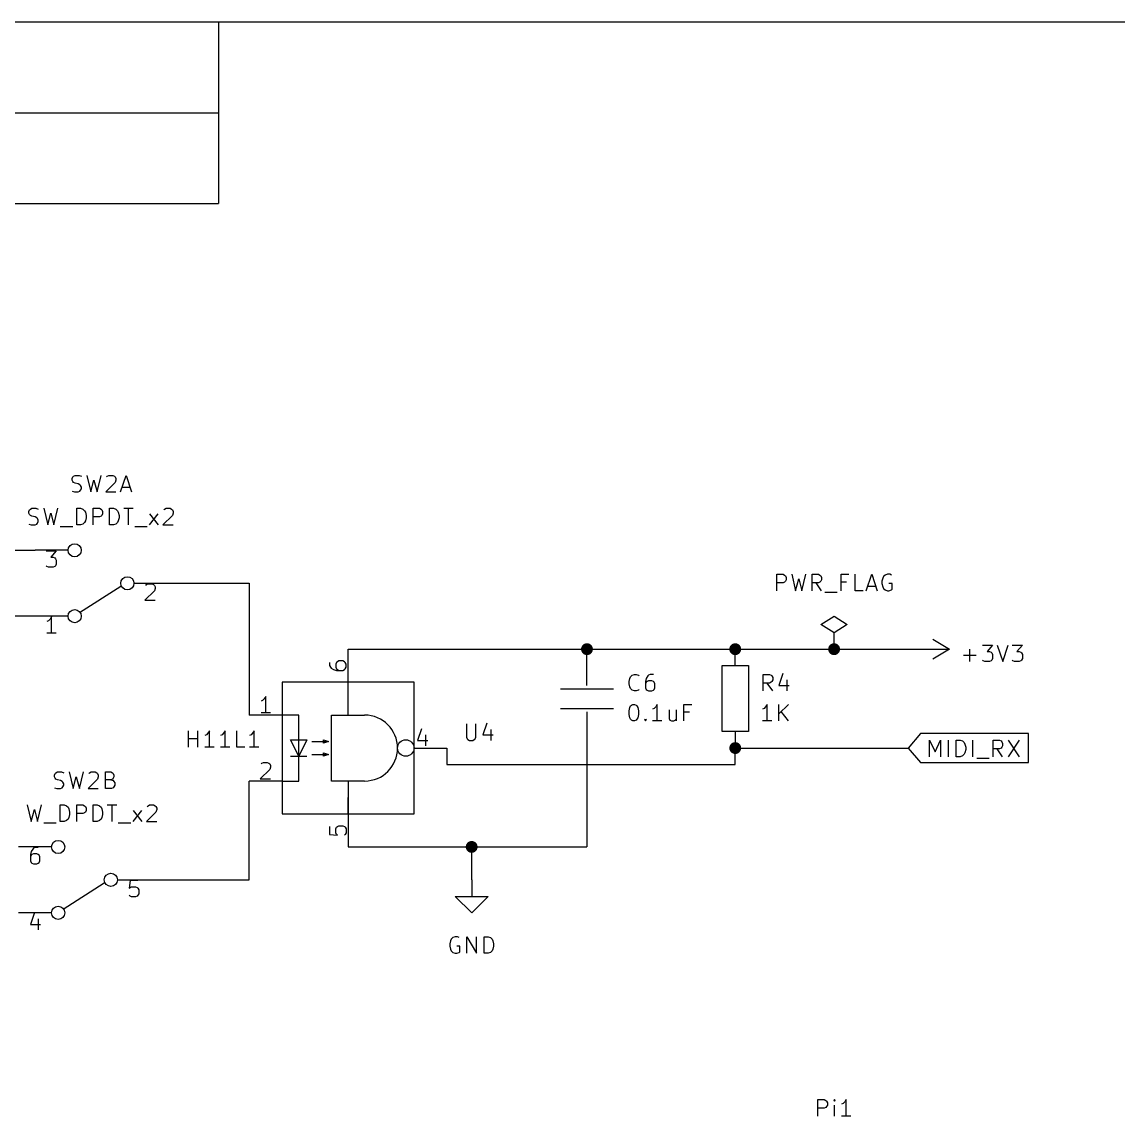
# Model space of a CAD drawing. Extents: x 0.3 to 16.3, y -11.7 to -0.2.
# Drawn here: x 5.585 to 8.912, y -3.517 to -0.197 of the extents above; entities that cross this region are included whole.
import ezdxf

# ---------------------------------------------------------------- set-up
doc = ezdxf.new("R2010")
doc.units = 0
doc.header["$MEASUREMENT"] = 0
doc.layers.add('BLACK', color=7, linetype='CONTINUOUS')

msp = doc.modelspace()

# ---------------------------------------------------------------- linework, layer by layer
at = {"layer": 'BLACK', "linetype": 'CONTINUOUS'}
for p, q in [((0.787402, -0.19685), (16.3381, -0.19685)), ((6.1811, -0.19685), (6.1811, -0.748031)), ((4.09449, -0.472441), (6.1811, -0.472441)), ((4.09449, -0.748031), (6.1811, -0.748031)), ((5.7369, -1.58214), (5.73928, -1.57738)), ((5.7369, -1.5869), (5.7369, -1.58214)), ((5.73928, -1.59167), (5.7369, -1.5869)), ((5.73928, -1.57738), (5.74167, -1.575)), ((5.74167, -1.59405), (5.73928, -1.59167)), ((5.74167, -1.575), (5.74643, -1.57262)), ((5.74643, -1.59643), (5.74167, -1.59405)), ((5.74643, -1.57262), (5.75833, -1.57262)), ((5.75595, -1.59881), (5.74643, -1.59643)), ((5.75833, -1.57262), (5.76547, -1.575)), ((5.78214, -1.57262), (5.79405, -1.62262)), ((5.79405, -1.62262), (5.80357, -1.5869)), ((5.80357, -1.5869), (5.81309, -1.62262)), ((5.81309, -1.62262), (5.825, -1.57262)), ((5.86785, -1.59405), (5.83928, -1.62262)), ((5.84167, -1.57738), (5.84405, -1.575)), ((5.84405, -1.575), (5.84881, -1.57262)), ((5.84881, -1.57262), (5.86071, -1.57262)), ((5.86071, -1.57262), (5.86547, -1.575)), ((5.86547, -1.575), (5.86785, -1.57738)), ((5.86785, -1.57738), (5.87024, -1.58214)), ((5.87024, -1.5869), (5.86785, -1.59405)), ((5.87024, -1.58214), (5.87024, -1.5869)), ((5.88452, -1.62262), (5.90119, -1.57262)), ((5.90119, -1.57262), (5.91785, -1.62262)), ((5.7369, -1.62024), (5.74405, -1.62262)), ((5.74405, -1.62262), (5.75595, -1.62262)), ((5.76071, -1.60119), (5.75595, -1.59881)), ((5.75595, -1.62262), (5.76071, -1.62024)), ((5.76309, -1.60357), (5.76071, -1.60119)), ((5.76071, -1.62024), (5.76309, -1.61785)), ((5.76547, -1.60833), (5.76309, -1.60357)), ((5.76309, -1.61785), (5.76547, -1.61309)), ((5.76547, -1.61309), (5.76547, -1.60833)), ((5.83928, -1.62262), (5.87024, -1.62262)), ((5.88928, -1.60833), (5.91309, -1.60833)), ((5.60595, -1.68214), (5.60833, -1.67738)), ((5.60595, -1.6869), (5.60595, -1.68214)), ((5.60833, -1.69167), (5.60595, -1.6869)), ((5.60833, -1.67738), (5.61071, -1.675)), ((5.61071, -1.69405), (5.60833, -1.69167)), ((5.61071, -1.675), (5.61547, -1.67262)), ((5.61547, -1.69643), (5.61071, -1.69405)), ((5.61547, -1.67262), (5.62738, -1.67262)), ((5.625, -1.69881), (5.61547, -1.69643)), ((5.62738, -1.67262), (5.63452, -1.675)), ((5.65119, -1.67262), (5.66309, -1.72262)), ((5.66309, -1.72262), (5.67262, -1.6869)), ((5.67262, -1.6869), (5.68214, -1.72262)), ((5.68214, -1.72262), (5.69405, -1.67262)), ((5.75119, -1.72262), (5.75119, -1.67262)), ((5.75119, -1.67262), (5.76309, -1.67262)), ((5.76309, -1.67262), (5.77024, -1.675)), ((5.77024, -1.675), (5.775, -1.67976)), ((5.775, -1.67976), (5.77738, -1.68452)), ((5.77738, -1.68452), (5.77976, -1.69405)), ((5.77976, -1.69405), (5.77976, -1.70119)), ((5.80119, -1.72262), (5.80119, -1.67262)), ((5.80119, -1.67262), (5.82024, -1.67262)), ((5.82024, -1.67262), (5.825, -1.675)), ((5.825, -1.69643), (5.82024, -1.69881)), ((5.825, -1.675), (5.82738, -1.67738)), ((5.82738, -1.69405), (5.825, -1.69643)), ((5.82738, -1.67738), (5.82976, -1.68214)), ((5.82976, -1.68928), (5.82738, -1.69405)), ((5.82976, -1.68214), (5.82976, -1.68928)), ((5.85119, -1.72262), (5.85119, -1.67262)), ((5.85119, -1.67262), (5.86309, -1.67262)), ((5.86309, -1.67262), (5.87024, -1.675)), ((5.87024, -1.675), (5.875, -1.67976)), ((5.875, -1.67976), (5.87738, -1.68452)), ((5.87738, -1.68452), (5.87976, -1.69405)), ((5.87976, -1.69405), (5.87976, -1.70119)), ((5.89405, -1.67262), (5.92262, -1.67262)), ((5.90833, -1.72262), (5.90833, -1.67262)), ((5.97262, -1.72262), (5.99881, -1.68928)), ((5.97262, -1.68928), (5.99881, -1.72262)), ((6.04167, -1.69405), (6.01309, -1.72262)), ((6.01547, -1.67738), (6.01785, -1.675)), ((6.01785, -1.675), (6.02262, -1.67262)), ((6.02262, -1.67262), (6.03452, -1.67262)), ((6.03452, -1.67262), (6.03928, -1.675)), ((6.03928, -1.675), (6.04167, -1.67738)), ((6.04167, -1.67738), (6.04405, -1.68214)), ((6.04405, -1.6869), (6.04167, -1.69405)), ((6.04405, -1.68214), (6.04405, -1.6869)), ((5.60595, -1.72024), (5.61309, -1.72262)), ((5.61309, -1.72262), (5.625, -1.72262)), ((5.62976, -1.70119), (5.625, -1.69881)), ((5.625, -1.72262), (5.62976, -1.72024)), ((5.63214, -1.70357), (5.62976, -1.70119)), ((5.62976, -1.72024), (5.63214, -1.71785)), ((5.63452, -1.70833), (5.63214, -1.70357)), ((5.63214, -1.71785), (5.63452, -1.71309)), ((5.63452, -1.71309), (5.63452, -1.70833)), ((5.70119, -1.72738), (5.73928, -1.72738)), ((5.76309, -1.72262), (5.75119, -1.72262)), ((5.77024, -1.72024), (5.76309, -1.72262)), ((5.775, -1.71547), (5.77024, -1.72024)), ((5.77738, -1.71071), (5.775, -1.71547)), ((5.77976, -1.70119), (5.77738, -1.71071)), ((5.82024, -1.69881), (5.80119, -1.69881)), ((5.86309, -1.72262), (5.85119, -1.72262)), ((5.87024, -1.72024), (5.86309, -1.72262)), ((5.875, -1.71547), (5.87024, -1.72024)), ((5.87738, -1.71071), (5.875, -1.71547)), ((5.87976, -1.70119), (5.87738, -1.71071)), ((5.92738, -1.72738), (5.96547, -1.72738)), ((6.01309, -1.72262), (6.04405, -1.72262)), ((5.475, -1.8), (5.625, -1.8)), ((5.725, -1.8), (5.625, -1.8)), ((5.65833, -1.80162), (5.68928, -1.80162)), ((5.68928, -1.80162), (5.67262, -1.82067)), ((5.67262, -1.82067), (5.67976, -1.82067)), ((5.67976, -1.82067), (5.68452, -1.82305)), ((5.68452, -1.82305), (5.6869, -1.82543)), ((5.6869, -1.82543), (5.68928, -1.83019)), ((5.66071, -1.84924), (5.65833, -1.84685)), ((5.66547, -1.85162), (5.66071, -1.84924)), ((5.67976, -1.85162), (5.66547, -1.85162)), ((5.68452, -1.84924), (5.67976, -1.85162)), ((5.6869, -1.84685), (5.68452, -1.84924)), ((5.68928, -1.84209), (5.6869, -1.84685)), ((5.68928, -1.83019), (5.68928, -1.84209)), ((7.87619, -1.92261), (7.87619, -1.87261)), ((7.87619, -1.87261), (7.89524, -1.87261)), ((7.87619, -1.92261), (7.87619, -1.87261)), ((7.87619, -1.87261), (7.89524, -1.87261)), ((7.89524, -1.87261), (7.9, -1.875)), ((7.89524, -1.87261), (7.9, -1.875)), ((7.9, -1.89642), (7.89524, -1.8988)), ((7.9, -1.89642), (7.89524, -1.8988)), ((7.9, -1.875), (7.90238, -1.87737)), ((7.9, -1.875), (7.90238, -1.87737)), ((7.90238, -1.89404), (7.9, -1.89642)), ((7.90238, -1.89404), (7.9, -1.89642)), ((7.90238, -1.87737), (7.90476, -1.88214)), ((7.90238, -1.87737), (7.90476, -1.88214)), ((7.90476, -1.88928), (7.90238, -1.89404)), ((7.90476, -1.88928), (7.90238, -1.89404)), ((7.90476, -1.88214), (7.90476, -1.88928)), ((7.90476, -1.88214), (7.90476, -1.88928)), ((7.92143, -1.87261), (7.93333, -1.92261)), ((7.92143, -1.87261), (7.93333, -1.92261)), ((7.93333, -1.92261), (7.94285, -1.8869)), ((7.93333, -1.92261), (7.94285, -1.8869)), ((7.94285, -1.8869), (7.95238, -1.92261)), ((7.94285, -1.8869), (7.95238, -1.92261)), ((7.95238, -1.92261), (7.96428, -1.87261)), ((7.95238, -1.92261), (7.96428, -1.87261)), ((7.98333, -1.92261), (7.98333, -1.87261)), ((7.98333, -1.87261), (8.00238, -1.87261)), ((7.98333, -1.92261), (7.98333, -1.87261)), ((7.98333, -1.87261), (8.00238, -1.87261)), ((8.00238, -1.87261), (8.00714, -1.875)), ((8.00238, -1.87261), (8.00714, -1.875)), ((8.00714, -1.89642), (8.00238, -1.8988)), ((8.00714, -1.89642), (8.00238, -1.8988)), ((8.00714, -1.875), (8.00952, -1.87737)), ((8.00714, -1.875), (8.00952, -1.87737)), ((8.00952, -1.89404), (8.00714, -1.89642)), ((8.00952, -1.89404), (8.00714, -1.89642)), ((8.00952, -1.87737), (8.0119, -1.88214)), ((8.00952, -1.87737), (8.0119, -1.88214)), ((8.0119, -1.88928), (8.00952, -1.89404)), ((8.0119, -1.88928), (8.00952, -1.89404)), ((8.0119, -1.88214), (8.0119, -1.88928)), ((8.0119, -1.88214), (8.0119, -1.88928)), ((8.07143, -1.92261), (8.07143, -1.87261)), ((8.07143, -1.87261), (8.09524, -1.87261)), ((8.07143, -1.92261), (8.07143, -1.87261)), ((8.07143, -1.87261), (8.09524, -1.87261)), ((8.08809, -1.89642), (8.07143, -1.89642)), ((8.08809, -1.89642), (8.07143, -1.89642)), ((8.11428, -1.92261), (8.11428, -1.87261)), ((8.11428, -1.92261), (8.11428, -1.87261)), ((8.14762, -1.92261), (8.16428, -1.87261)), ((8.14762, -1.92261), (8.16428, -1.87261)), ((8.16428, -1.87261), (8.18095, -1.92261)), ((8.16428, -1.87261), (8.18095, -1.92261)), ((8.19762, -1.88452), (8.19524, -1.89404)), ((8.19762, -1.88452), (8.19524, -1.89404)), ((8.19524, -1.89404), (8.19524, -1.90119)), ((8.19524, -1.89404), (8.19524, -1.90119)), ((8.2, -1.87976), (8.19762, -1.88452)), ((8.2, -1.87976), (8.19762, -1.88452)), ((8.20476, -1.875), (8.2, -1.87976)), ((8.20476, -1.875), (8.2, -1.87976)), ((8.2119, -1.87261), (8.20476, -1.875)), ((8.2119, -1.87261), (8.20476, -1.875)), ((8.21905, -1.87261), (8.2119, -1.87261)), ((8.21905, -1.87261), (8.2119, -1.87261)), ((8.22381, -1.875), (8.21905, -1.87261)), ((8.22381, -1.875), (8.21905, -1.87261)), ((5.885, -1.91), (5.76, -1.99)), ((5.925, -1.9), (6.025, -1.9)), ((5.9869, -1.92305), (5.95833, -1.95162)), ((5.96071, -1.90638), (5.96309, -1.904)), ((5.96309, -1.904), (5.96785, -1.90162)), ((5.96785, -1.90162), (5.97976, -1.90162)), ((5.97976, -1.90162), (5.98452, -1.904)), ((5.98452, -1.904), (5.9869, -1.90638)), ((5.9869, -1.90638), (5.98928, -1.91114)), ((5.98928, -1.9159), (5.9869, -1.92305)), ((5.98928, -1.91114), (5.98928, -1.9159)), ((6.025, -1.9), (6.275, -1.9)), ((6.275, -1.9), (6.275, -2.3)), ((7.89524, -1.8988), (7.87619, -1.8988)), ((7.89524, -1.8988), (7.87619, -1.8988)), ((8.00238, -1.8988), (7.98333, -1.8988)), ((8.00238, -1.8988), (7.98333, -1.8988)), ((8.0119, -1.92261), (7.99524, -1.8988)), ((8.0119, -1.92261), (7.99524, -1.8988)), ((8.02143, -1.92737), (8.05952, -1.92737)), ((8.02143, -1.92737), (8.05952, -1.92737)), ((8.13809, -1.92261), (8.11428, -1.92261)), ((8.13809, -1.92261), (8.11428, -1.92261)), ((8.15238, -1.90833), (8.17619, -1.90833)), ((8.15238, -1.90833), (8.17619, -1.90833)), ((8.19524, -1.90119), (8.19762, -1.91071)), ((8.19524, -1.90119), (8.19762, -1.91071)), ((8.19762, -1.91071), (8.2, -1.91547)), ((8.19762, -1.91071), (8.2, -1.91547)), ((8.2, -1.91547), (8.20476, -1.92023)), ((8.2, -1.91547), (8.20476, -1.92023)), ((8.20476, -1.92023), (8.2119, -1.92261)), ((8.20476, -1.92023), (8.2119, -1.92261)), ((8.2119, -1.92261), (8.21667, -1.92261)), ((8.2119, -1.92261), (8.21667, -1.92261)), ((8.22619, -1.90119), (8.21667, -1.90119)), ((8.22619, -1.90119), (8.21667, -1.90119)), ((8.21667, -1.92261), (8.22381, -1.92023)), ((8.21667, -1.92261), (8.22381, -1.92023)), ((8.22381, -1.92023), (8.22619, -1.91785)), ((8.22381, -1.92023), (8.22619, -1.91785)), ((8.22619, -1.91785), (8.22619, -1.90119)), ((8.22619, -1.91785), (8.22619, -1.90119)), ((5.95833, -1.95162), (5.98928, -1.95162)), ((5.625, -2), (4.475, -2)), ((5.725, -2), (5.625, -2)), ((5.66547, -2.01352), (5.66071, -2.0159)), ((5.67024, -2.00876), (5.66547, -2.01352)), ((5.675, -2.00162), (5.67024, -2.00876)), ((5.675, -2.05162), (5.675, -2.00162)), ((8.01, -2.025), (8.05, -2)), ((8.05, -2.05), (8.01, -2.025)), ((8.05, -2), (8.09, -2.025)), ((8.09, -2.025), (8.05, -2.05)), ((5.68928, -2.05162), (5.66071, -2.05162)), ((8.05, -2.1), (8.05, -2.05)), ((8.35, -2.07), (8.4, -2.1)), ((8.50017, -2.08761), (8.53113, -2.08761)), ((8.53113, -2.08761), (8.51446, -2.10666)), ((8.54541, -2.08761), (8.56207, -2.13761)), ((8.56207, -2.13761), (8.57874, -2.08761)), ((8.59065, -2.08761), (8.6216, -2.08761)), ((8.6216, -2.08761), (8.60493, -2.10666)), ((6.575, -2.2), (6.575, -2.1)), ((6.575, -2.1), (7.3, -2.1)), ((7.3, -2.21), (7.3, -2.1)), ((7.3, -2.1), (7.75, -2.1)), ((7.75, -2.15), (7.75, -2.1)), ((7.75, -2.1), (8.05, -2.1)), ((7.75, -2.15), (7.75, -2.1)), ((8.05, -2.1), (8.3, -2.1)), ((8.3, -2.1), (8.4, -2.1)), ((8.4, -2.1), (8.35, -2.13)), ((8.44303, -2.11857), (8.48113, -2.11857)), ((8.46207, -2.13761), (8.46207, -2.09952)), ((8.51446, -2.10666), (8.5216, -2.10666)), ((8.5216, -2.10666), (8.52636, -2.10904)), ((8.52636, -2.10904), (8.52874, -2.11142)), ((8.52874, -2.11142), (8.53113, -2.11619)), ((8.53113, -2.12809), (8.52874, -2.13285)), ((8.53113, -2.11619), (8.53113, -2.12809)), ((8.60493, -2.10666), (8.61207, -2.10666)), ((8.61207, -2.10666), (8.61684, -2.10904)), ((8.61684, -2.10904), (8.61922, -2.11142)), ((8.61922, -2.11142), (8.6216, -2.11619)), ((8.6216, -2.12809), (8.61922, -2.13285)), ((8.6216, -2.11619), (8.6216, -2.12809)), ((6.51862, -2.14047), (6.51862, -2.15)), ((6.51862, -2.15), (6.521, -2.15476)), ((6.521, -2.15476), (6.52338, -2.15714)), ((6.52338, -2.15714), (6.53052, -2.1619)), ((6.53052, -2.1619), (6.54005, -2.16428)), ((6.54005, -2.14047), (6.53767, -2.14524)), ((6.53767, -2.14524), (6.53767, -2.15476)), ((6.53767, -2.15476), (6.54005, -2.15952)), ((6.54243, -2.13809), (6.54005, -2.14047)), ((6.54005, -2.15952), (6.54243, -2.1619)), ((6.54719, -2.13571), (6.54243, -2.13809)), ((6.54243, -2.1619), (6.54719, -2.16428)), ((6.55909, -2.13571), (6.54719, -2.13571)), ((6.56385, -2.13809), (6.55909, -2.13571)), ((6.55909, -2.16428), (6.56385, -2.1619)), ((6.56624, -2.14047), (6.56385, -2.13809)), ((6.56385, -2.1619), (6.56624, -2.15952)), ((6.56862, -2.14524), (6.56624, -2.14047)), ((6.56624, -2.15952), (6.56862, -2.15476)), ((6.56862, -2.15476), (6.56862, -2.14524)), ((7.71, -2.35), (7.71, -2.15)), ((7.71, -2.15), (7.79, -2.15)), ((7.79, -2.15), (7.79, -2.35)), ((8.50255, -2.13523), (8.50017, -2.13285)), ((8.50731, -2.13761), (8.50255, -2.13523)), ((8.5216, -2.13761), (8.50731, -2.13761)), ((8.52636, -2.13523), (8.5216, -2.13761)), ((8.52874, -2.13285), (8.52636, -2.13523)), ((8.59303, -2.13523), (8.59065, -2.13285)), ((8.59779, -2.13761), (8.59303, -2.13523)), ((8.61207, -2.13761), (8.59779, -2.13761)), ((8.61684, -2.13523), (8.61207, -2.13761)), ((8.61922, -2.13285), (8.61684, -2.13523)), ((6.54005, -2.16428), (6.55909, -2.16428)), ((7.42765, -2.19804), (7.43003, -2.18852)), ((7.43003, -2.18852), (7.43241, -2.18376)), ((7.43241, -2.18376), (7.43717, -2.179)), ((7.43717, -2.179), (7.44431, -2.17661)), ((7.44431, -2.17661), (7.44907, -2.17661)), ((7.44907, -2.17661), (7.45622, -2.179)), ((7.45622, -2.179), (7.4586, -2.18137)), ((7.48003, -2.18852), (7.47765, -2.19804)), ((7.48479, -2.18137), (7.48003, -2.18852)), ((7.48717, -2.19566), (7.48241, -2.19804)), ((7.48717, -2.179), (7.48479, -2.18137)), ((7.49193, -2.17661), (7.48717, -2.179)), ((7.49669, -2.19566), (7.48717, -2.19566)), ((7.50146, -2.17661), (7.49193, -2.17661)), ((7.50146, -2.19804), (7.49669, -2.19566)), ((7.83503, -2.22661), (7.83503, -2.17661)), ((7.83503, -2.17661), (7.85407, -2.17661)), ((7.83503, -2.22661), (7.83503, -2.17661)), ((7.83503, -2.17661), (7.85407, -2.17661)), ((7.85407, -2.17661), (7.85883, -2.179)), ((7.85407, -2.17661), (7.85883, -2.179)), ((7.85883, -2.179), (7.86122, -2.18137)), ((7.85883, -2.179), (7.86122, -2.18137)), ((7.86122, -2.18137), (7.8636, -2.18614)), ((7.86122, -2.18137), (7.8636, -2.18614)), ((7.8636, -2.19328), (7.86122, -2.19804)), ((7.8636, -2.19328), (7.86122, -2.19804)), ((7.8636, -2.18614), (7.8636, -2.19328)), ((7.8636, -2.18614), (7.8636, -2.19328)), ((7.89455, -2.17423), (7.88265, -2.20994)), ((7.89455, -2.17423), (7.88265, -2.20994)), ((7.90646, -2.19328), (7.90646, -2.22661)), ((7.90646, -2.19328), (7.90646, -2.22661)), ((6.375, -2.2), (6.375, -2.6)), ((6.775, -2.2), (6.375, -2.2)), ((6.575, -2.3), (6.575, -2.2)), ((6.775, -2.6), (6.775, -2.2)), ((7.22, -2.22), (7.38, -2.22)), ((7.42765, -2.20519), (7.42765, -2.19804)), ((7.43003, -2.21471), (7.42765, -2.20519)), ((7.43241, -2.21947), (7.43003, -2.21471)), ((7.43717, -2.22423), (7.43241, -2.21947)), ((7.44431, -2.22661), (7.43717, -2.22423)), ((7.44907, -2.22661), (7.44431, -2.22661)), ((7.45622, -2.22423), (7.44907, -2.22661)), ((7.4586, -2.22185), (7.45622, -2.22423)), ((7.47765, -2.19804), (7.47765, -2.21709)), ((7.48003, -2.20042), (7.47765, -2.20519)), ((7.47765, -2.21709), (7.48003, -2.22185)), ((7.48241, -2.19804), (7.48003, -2.20042)), ((7.48003, -2.22185), (7.48241, -2.22423)), ((7.48241, -2.22423), (7.48717, -2.22661)), ((7.48717, -2.22661), (7.49669, -2.22661)), ((7.49669, -2.22661), (7.50146, -2.22423)), ((7.50383, -2.20042), (7.50146, -2.19804)), ((7.50146, -2.22423), (7.50383, -2.22185)), ((7.50622, -2.20519), (7.50383, -2.20042)), ((7.50383, -2.22185), (7.50622, -2.21709)), ((7.50622, -2.21709), (7.50622, -2.20519)), ((7.85407, -2.2028), (7.83503, -2.2028)), ((7.85407, -2.2028), (7.83503, -2.2028)), ((7.8636, -2.22661), (7.84693, -2.2028)), ((7.8636, -2.22661), (7.84693, -2.2028)), ((7.85883, -2.20042), (7.85407, -2.2028)), ((7.85883, -2.20042), (7.85407, -2.2028)), ((7.86122, -2.19804), (7.85883, -2.20042)), ((7.86122, -2.19804), (7.85883, -2.20042)), ((7.88265, -2.20994), (7.9136, -2.20994)), ((7.88265, -2.20994), (7.9136, -2.20994)), ((6.31547, -2.25552), (6.31071, -2.2579)), ((6.32024, -2.25076), (6.31547, -2.25552)), ((6.325, -2.24362), (6.32024, -2.25076)), ((6.325, -2.29362), (6.325, -2.24362)), ((6.33928, -2.29362), (6.31071, -2.29362)), ((7.22, -2.28), (7.38, -2.28)), ((7.3, -2.29), (7.3, -2.4)), ((7.42765, -2.28666), (7.43003, -2.27714)), ((7.42765, -2.29857), (7.42765, -2.28666)), ((7.43003, -2.27714), (7.43241, -2.27237)), ((7.43241, -2.27237), (7.43479, -2.27)), ((7.43479, -2.27), (7.43955, -2.26761)), ((7.43955, -2.26761), (7.44431, -2.26761)), ((7.44431, -2.26761), (7.44907, -2.27)), ((7.44907, -2.27), (7.45146, -2.27237)), ((7.45146, -2.27237), (7.45384, -2.27714)), ((7.45384, -2.27714), (7.45622, -2.28666)), ((7.45622, -2.28666), (7.45622, -2.29857)), ((7.50384, -2.27952), (7.49907, -2.2819)), ((7.5086, -2.27476), (7.50384, -2.27952)), ((7.51336, -2.26761), (7.5086, -2.27476)), ((7.51336, -2.31761), (7.51336, -2.26761)), ((7.54907, -2.28428), (7.54907, -2.31047)), ((7.5705, -2.28428), (7.5705, -2.31761)), ((7.59431, -2.31761), (7.59431, -2.26761)), ((7.59431, -2.26761), (7.61812, -2.26761)), ((7.61098, -2.29142), (7.59431, -2.29142)), ((7.83741, -2.27952), (7.83265, -2.2819)), ((7.83741, -2.27952), (7.83265, -2.2819)), ((7.84217, -2.27476), (7.83741, -2.27952)), ((7.84217, -2.27476), (7.83741, -2.27952)), ((7.84693, -2.26761), (7.84217, -2.27476)), ((7.84693, -2.26761), (7.84217, -2.27476)), ((7.84693, -2.31761), (7.84693, -2.26761)), ((7.84693, -2.31761), (7.84693, -2.26761)), ((7.88265, -2.31761), (7.88265, -2.26761)), ((7.91122, -2.26761), (7.88265, -2.29619)), ((7.88265, -2.31761), (7.88265, -2.26761)), ((7.91122, -2.26761), (7.88265, -2.29619)), ((7.91122, -2.31761), (7.88979, -2.28904)), ((7.91122, -2.31761), (7.88979, -2.28904)), ((6.375, -2.3), (6.275, -2.3)), ((6.425, -2.3), (6.375, -2.3)), ((6.425, -2.5), (6.425, -2.3)), ((6.525, -2.5), (6.525, -2.3)), ((6.525, -2.3), (6.625, -2.3)), ((6.93403, -2.32661), (6.93403, -2.36709)), ((6.9626, -2.36709), (6.9626, -2.32661)), ((6.99593, -2.32423), (6.98403, -2.35994)), ((7.43003, -2.30809), (7.42765, -2.29857)), ((7.43241, -2.31285), (7.43003, -2.30809)), ((7.43479, -2.31523), (7.43241, -2.31285)), ((7.43955, -2.31761), (7.43479, -2.31523)), ((7.44431, -2.31761), (7.43955, -2.31761)), ((7.44907, -2.31523), (7.44431, -2.31761)), ((7.45146, -2.31285), (7.44907, -2.31523)), ((7.45384, -2.30809), (7.45146, -2.31285)), ((7.45622, -2.29857), (7.45384, -2.30809)), ((7.47527, -2.31523), (7.47765, -2.31285)), ((7.47765, -2.31761), (7.47527, -2.31523)), ((7.47765, -2.31285), (7.48003, -2.31523)), ((7.47765, -2.31285), (7.47765, -2.31761)), ((7.48003, -2.31523), (7.47765, -2.31761)), ((7.52765, -2.31761), (7.49907, -2.31761)), ((7.54907, -2.31047), (7.55146, -2.31523)), ((7.55146, -2.31523), (7.55622, -2.31761)), ((7.55622, -2.31761), (7.56336, -2.31761)), ((7.56336, -2.31761), (7.56812, -2.31523)), ((7.56812, -2.31523), (7.5705, -2.31285)), ((7.86122, -2.31761), (7.83265, -2.31761)), ((7.86122, -2.31761), (7.83265, -2.31761)), ((6.09003, -2.39761), (6.09003, -2.34761)), ((6.1186, -2.39761), (6.1186, -2.34761)), ((6.14479, -2.35952), (6.14003, -2.3619)), ((6.14955, -2.35476), (6.14479, -2.35952)), ((6.15431, -2.34761), (6.14955, -2.35476)), ((6.15431, -2.39761), (6.15431, -2.34761)), ((6.19241, -2.35952), (6.18765, -2.3619)), ((6.19717, -2.35476), (6.19241, -2.35952)), ((6.20193, -2.34761), (6.19717, -2.35476)), ((6.20193, -2.39761), (6.20193, -2.34761)), ((6.23765, -2.39761), (6.23765, -2.34761)), ((6.2805, -2.35952), (6.27574, -2.3619)), ((6.28526, -2.35476), (6.2805, -2.35952)), ((6.29003, -2.34761), (6.28526, -2.35476)), ((6.29003, -2.39761), (6.29003, -2.34761)), ((6.79762, -2.34124), (6.78571, -2.37695)), ((6.80952, -2.36028), (6.80952, -2.39362)), ((6.98403, -2.35994), (7.01498, -2.35994)), ((7.00784, -2.34328), (7.00784, -2.37661)), ((7.79, -2.35), (7.71, -2.35)), ((7.75, -2.35), (7.75, -2.4)), ((7.75, -2.35), (7.75, -2.4)), ((8.3125, -2.35624), (8.275, -2.4)), ((8.64049, -2.35624), (8.3125, -2.35624)), ((8.64049, -2.4), (8.64049, -2.35624)), ((6.09003, -2.37142), (6.1186, -2.37142)), ((6.425, -2.425), (6.4, -2.375)), ((6.4, -2.375), (6.45, -2.375)), ((6.45, -2.375), (6.425, -2.425)), ((6.465, -2.38), (6.515, -2.38)), ((6.5, -2.385), (6.5, -2.375)), ((6.5, -2.375), (6.515, -2.38)), ((6.515, -2.38), (6.5, -2.385)), ((6.78571, -2.37695), (6.81667, -2.37695)), ((6.93403, -2.36709), (6.93641, -2.37185)), ((6.93641, -2.37185), (6.93879, -2.37423)), ((6.93879, -2.37423), (6.94355, -2.37661)), ((6.94355, -2.37661), (6.95307, -2.37661)), ((6.95307, -2.37661), (6.95784, -2.37423)), ((6.95784, -2.37423), (6.96022, -2.37185)), ((6.96022, -2.37185), (6.9626, -2.36709)), ((8.34003, -2.42619), (8.34003, -2.37619)), ((8.34003, -2.37619), (8.3567, -2.41191)), ((8.3567, -2.41191), (8.37336, -2.37619)), ((8.37336, -2.37619), (8.37336, -2.42619)), ((8.39717, -2.42619), (8.39717, -2.37619)), ((8.42098, -2.42619), (8.42098, -2.37619)), ((8.42098, -2.37619), (8.43289, -2.37619)), ((8.43289, -2.37619), (8.44003, -2.37857)), ((8.44003, -2.37857), (8.44479, -2.38333)), ((8.44479, -2.38333), (8.44717, -2.3881)), ((8.44717, -2.3881), (8.44955, -2.39762)), ((8.47098, -2.42619), (8.47098, -2.37619)), ((8.53289, -2.42619), (8.53289, -2.37619)), ((8.53289, -2.37619), (8.55193, -2.37619)), ((8.55193, -2.37619), (8.5567, -2.37857)), ((8.5567, -2.37857), (8.55907, -2.38095)), ((8.55907, -2.38095), (8.56146, -2.38572)), ((8.56146, -2.39286), (8.55907, -2.39762)), ((8.56146, -2.38572), (8.56146, -2.39286)), ((8.57813, -2.37619), (8.61146, -2.42619)), ((8.61146, -2.37619), (8.57813, -2.42619)), ((6.1686, -2.39761), (6.14003, -2.39761)), ((6.21622, -2.39761), (6.18765, -2.39761)), ((6.26145, -2.39761), (6.23765, -2.39761)), ((6.30431, -2.39761), (6.27574, -2.39761)), ((6.4, -2.425), (6.45, -2.425)), ((6.465, -2.42), (6.515, -2.42)), ((6.5, -2.425), (6.5, -2.415)), ((6.5, -2.415), (6.515, -2.42)), ((6.515, -2.42), (6.5, -2.425)), ((6.775, -2.4), (6.875, -2.4)), ((6.875, -2.4), (6.875, -2.45)), ((7.3, -2.4), (7.3, -2.7)), ((7.75, -2.45), (7.75, -2.4)), ((7.75, -2.4), (8.275, -2.4)), ((8.275, -2.4), (8.3125, -2.44376)), ((8.43289, -2.42619), (8.42098, -2.42619)), ((8.44003, -2.42381), (8.43289, -2.42619)), ((8.44479, -2.41905), (8.44003, -2.42381)), ((8.44717, -2.41429), (8.44479, -2.41905)), ((8.44955, -2.40476), (8.44717, -2.41429)), ((8.44955, -2.39762), (8.44955, -2.40476)), ((8.55193, -2.40238), (8.53289, -2.40238)), ((8.56146, -2.42619), (8.54479, -2.40238)), ((8.5567, -2.4), (8.55193, -2.40238)), ((8.55907, -2.39762), (8.5567, -2.4)), ((8.64049, -2.44376), (8.64049, -2.4)), ((6.31071, -2.44838), (6.31309, -2.446)), ((6.31309, -2.446), (6.31785, -2.44362)), ((6.31785, -2.44362), (6.32976, -2.44362)), ((6.32976, -2.44362), (6.33452, -2.446)), ((6.33452, -2.446), (6.3369, -2.44838)), ((6.3369, -2.44838), (6.33928, -2.45314)), ((6.33928, -2.4579), (6.3369, -2.46505)), ((6.33928, -2.45314), (6.33928, -2.4579)), ((6.875, -2.45), (7.75, -2.45)), ((8.3125, -2.44376), (8.64049, -2.44376)), ((8.48289, -2.43095), (8.52098, -2.43095)), ((5.68333, -2.48214), (5.68571, -2.47738)), ((5.68333, -2.4869), (5.68333, -2.48214)), ((5.68571, -2.49167), (5.68333, -2.4869)), ((5.68571, -2.47738), (5.68809, -2.475)), ((5.68809, -2.49405), (5.68571, -2.49167)), ((5.68809, -2.475), (5.69285, -2.47262)), ((5.69285, -2.49643), (5.68809, -2.49405)), ((5.69285, -2.47262), (5.70476, -2.47262)), ((5.70476, -2.47262), (5.7119, -2.475)), ((5.72857, -2.47262), (5.74047, -2.52262)), ((5.74047, -2.52262), (5.75, -2.4869)), ((5.75, -2.4869), (5.75952, -2.52262)), ((5.75952, -2.52262), (5.77142, -2.47262)), ((5.81428, -2.49405), (5.78571, -2.52262)), ((5.78809, -2.47738), (5.79047, -2.475)), ((5.79047, -2.475), (5.79523, -2.47262)), ((5.79523, -2.47262), (5.80714, -2.47262)), ((5.80714, -2.47262), (5.8119, -2.475)), ((5.8119, -2.475), (5.81428, -2.47738)), ((5.81428, -2.47738), (5.81666, -2.48214)), ((5.81666, -2.4869), (5.81428, -2.49405)), ((5.81666, -2.48214), (5.81666, -2.4869)), ((5.83809, -2.52262), (5.83809, -2.47262)), ((5.83809, -2.47262), (5.85476, -2.47262)), ((5.85476, -2.47262), (5.85952, -2.475)), ((5.85952, -2.49405), (5.85476, -2.49643)), ((5.85952, -2.475), (5.8619, -2.47738)), ((5.8619, -2.49167), (5.85952, -2.49405)), ((5.8619, -2.47738), (5.86428, -2.48214)), ((5.86428, -2.4869), (5.8619, -2.49167)), ((5.86428, -2.48214), (5.86428, -2.4869)), ((6.3369, -2.46505), (6.30833, -2.49362)), ((6.30833, -2.49362), (6.33928, -2.49362)), ((5.68333, -2.52024), (5.69047, -2.52262)), ((5.69047, -2.52262), (5.70237, -2.52262)), ((5.70237, -2.49881), (5.69285, -2.49643)), ((5.70714, -2.50119), (5.70237, -2.49881)), ((5.70237, -2.52262), (5.70714, -2.52024)), ((5.70952, -2.50357), (5.70714, -2.50119)), ((5.70714, -2.52024), (5.70952, -2.51785)), ((5.7119, -2.50833), (5.70952, -2.50357)), ((5.70952, -2.51785), (5.7119, -2.51309)), ((5.7119, -2.51309), (5.7119, -2.50833)), ((5.78571, -2.52262), (5.81666, -2.52262)), ((5.85476, -2.49643), (5.83809, -2.49643)), ((5.85714, -2.52262), (5.83809, -2.52262)), ((5.85476, -2.49643), (5.8619, -2.49881)), ((5.8619, -2.52024), (5.85714, -2.52262)), ((5.8619, -2.49881), (5.86428, -2.50119)), ((5.86428, -2.51785), (5.8619, -2.52024)), ((5.86428, -2.50119), (5.86666, -2.50595)), ((5.86666, -2.51309), (5.86428, -2.51785)), ((5.86666, -2.50595), (5.86666, -2.51309)), ((6.375, -2.5), (6.275, -2.5)), ((6.275, -2.8), (6.275, -2.5)), ((6.375, -2.5), (6.425, -2.5)), ((6.625, -2.5), (6.525, -2.5)), ((6.575, -2.5), (6.575, -2.6)), ((6.575, -2.6), (6.575, -2.55)), ((5.60119, -2.57262), (5.61309, -2.62262)), ((5.61309, -2.62262), (5.62262, -2.5869)), ((5.62262, -2.5869), (5.63214, -2.62262)), ((5.63214, -2.62262), (5.64405, -2.57262)), ((5.70119, -2.62262), (5.70119, -2.57262)), ((5.70119, -2.57262), (5.71309, -2.57262)), ((5.71309, -2.57262), (5.72024, -2.575)), ((5.72024, -2.575), (5.725, -2.57976)), ((5.725, -2.57976), (5.72738, -2.58452)), ((5.72738, -2.58452), (5.72976, -2.59405)), ((5.72976, -2.59405), (5.72976, -2.60119)), ((5.75119, -2.62262), (5.75119, -2.57262)), ((5.75119, -2.57262), (5.77024, -2.57262)), ((5.77024, -2.57262), (5.775, -2.575)), ((5.775, -2.575), (5.77738, -2.57738)), ((5.77738, -2.59405), (5.775, -2.59643)), ((5.77738, -2.57738), (5.77976, -2.58214)), ((5.77976, -2.58928), (5.77738, -2.59405)), ((5.77976, -2.58214), (5.77976, -2.58928)), ((5.80119, -2.62262), (5.80119, -2.57262)), ((5.80119, -2.57262), (5.81309, -2.57262)), ((5.81309, -2.57262), (5.82024, -2.575)), ((5.82024, -2.575), (5.825, -2.57976)), ((5.825, -2.57976), (5.82738, -2.58452)), ((5.82738, -2.58452), (5.82976, -2.59405)), ((5.82976, -2.59405), (5.82976, -2.60119)), ((5.84405, -2.57262), (5.87262, -2.57262)), ((5.85833, -2.62262), (5.85833, -2.57262)), ((5.92262, -2.62262), (5.94881, -2.58928)), ((5.92262, -2.58928), (5.94881, -2.62262)), ((5.99167, -2.59405), (5.96309, -2.62262)), ((5.96547, -2.57738), (5.96785, -2.575)), ((5.96785, -2.575), (5.97262, -2.57262)), ((5.97262, -2.57262), (5.98452, -2.57262)), ((5.98452, -2.57262), (5.98928, -2.575)), ((5.98928, -2.575), (5.99167, -2.57738)), ((5.99167, -2.57738), (5.99405, -2.58214)), ((5.99405, -2.5869), (5.99167, -2.59405)), ((5.99405, -2.58214), (5.99405, -2.5869)), ((5.65119, -2.62738), (5.68928, -2.62738)), ((5.71309, -2.62262), (5.70119, -2.62262)), ((5.72024, -2.62024), (5.71309, -2.62262)), ((5.725, -2.61547), (5.72024, -2.62024)), ((5.72738, -2.61071), (5.725, -2.61547)), ((5.72976, -2.60119), (5.72738, -2.61071)), ((5.77024, -2.59881), (5.75119, -2.59881)), ((5.775, -2.59643), (5.77024, -2.59881)), ((5.81309, -2.62262), (5.80119, -2.62262)), ((5.82024, -2.62024), (5.81309, -2.62262)), ((5.825, -2.61547), (5.82024, -2.62024)), ((5.82738, -2.61071), (5.825, -2.61547)), ((5.82976, -2.60119), (5.82738, -2.61071)), ((5.87738, -2.62738), (5.91547, -2.62738)), ((5.96309, -2.62262), (5.99405, -2.62262)), ((6.375, -2.6), (6.775, -2.6)), ((6.575, -2.6), (6.575, -2.7)), ((6.51862, -2.63809), (6.51862, -2.6619)), ((6.53767, -2.64524), (6.54005, -2.64047)), ((6.53767, -2.65714), (6.53767, -2.64524)), ((6.54005, -2.6619), (6.53767, -2.65714)), ((6.54005, -2.64047), (6.54243, -2.63809)), ((6.54243, -2.63809), (6.54719, -2.63571)), ((6.54719, -2.63571), (6.55909, -2.63571)), ((6.55909, -2.63571), (6.56385, -2.63809)), ((6.56385, -2.63809), (6.56624, -2.64047)), ((6.56624, -2.64047), (6.56862, -2.64524)), ((6.56862, -2.65714), (6.56624, -2.6619)), ((6.56862, -2.64524), (6.56862, -2.65714)), ((6.51862, -2.6619), (6.54243, -2.66428)), ((6.54243, -2.66428), (6.54005, -2.6619)), ((6.56624, -2.6619), (6.56385, -2.66428)), ((5.675, -2.7), (5.575, -2.7)), ((5.61309, -2.71352), (5.61071, -2.72305)), ((5.61071, -2.72305), (5.61071, -2.74209)), ((5.61309, -2.72543), (5.61071, -2.73019)), ((5.61785, -2.70638), (5.61309, -2.71352)), ((5.61547, -2.72305), (5.61309, -2.72543)), ((5.62024, -2.72067), (5.61547, -2.72305)), ((5.62024, -2.704), (5.61785, -2.70638)), ((5.625, -2.70162), (5.62024, -2.704)), ((5.62976, -2.72067), (5.62024, -2.72067)), ((5.63452, -2.70162), (5.625, -2.70162)), ((5.63452, -2.72305), (5.62976, -2.72067)), ((5.6369, -2.72543), (5.63452, -2.72305)), ((5.63928, -2.73019), (5.6369, -2.72543)), ((6.575, -2.7), (6.95, -2.7)), ((6.95, -2.8), (6.95, -2.7)), ((6.95, -2.7), (7.3, -2.7)), ((5.61071, -2.74209), (5.61309, -2.74685)), ((5.61309, -2.74685), (5.61547, -2.74924)), ((5.61547, -2.74924), (5.62024, -2.75162)), ((5.62024, -2.75162), (5.62976, -2.75162)), ((5.62976, -2.75162), (5.63452, -2.74924)), ((5.63452, -2.74924), (5.6369, -2.74685)), ((5.6369, -2.74685), (5.63928, -2.74209)), ((5.63928, -2.74209), (5.63928, -2.73019)), ((5.835, -2.81), (5.71, -2.89)), ((5.875, -2.8), (5.975, -2.8)), ((5.91309, -2.80162), (5.91071, -2.82543)), ((5.91071, -2.82543), (5.91309, -2.82305)), ((5.9369, -2.80162), (5.91309, -2.80162)), ((5.91309, -2.82305), (5.91785, -2.82067)), ((5.91785, -2.82067), (5.92976, -2.82067)), ((5.92976, -2.82067), (5.93452, -2.82305)), ((5.93452, -2.82305), (5.9369, -2.82543)), ((5.9369, -2.82543), (5.93928, -2.83019)), ((5.975, -2.8), (6.275, -2.8)), ((6.95, -2.8), (6.95, -2.85)), ((5.91309, -2.84924), (5.91071, -2.84685)), ((5.91785, -2.85162), (5.91309, -2.84924)), ((5.92976, -2.85162), (5.91785, -2.85162)), ((5.93452, -2.84924), (5.92976, -2.85162)), ((5.9369, -2.84685), (5.93452, -2.84924)), ((5.93928, -2.84209), (5.9369, -2.84685)), ((5.93928, -2.83019), (5.93928, -2.84209)), ((6.95, -2.9), (6.9, -2.85)), ((6.9, -2.85), (6.95, -2.85)), ((6.95, -2.85), (7, -2.85)), ((7, -2.85), (6.95, -2.9)), ((5.675, -2.9), (5.575, -2.9)), ((5.62262, -2.89924), (5.61071, -2.93495)), ((5.63452, -2.91828), (5.63452, -2.95162)), ((5.61071, -2.93495), (5.64167, -2.93495)), ((6.88571, -2.98452), (6.88333, -2.99404)), ((6.88333, -2.99404), (6.88333, -3.00119)), ((6.88809, -2.97976), (6.88571, -2.98452)), ((6.89285, -2.975), (6.88809, -2.97976)), ((6.9, -2.97261), (6.89285, -2.975)), ((6.90714, -2.97261), (6.9, -2.97261)), ((6.9119, -2.975), (6.90714, -2.97261)), ((6.93571, -3.02261), (6.93571, -2.97261)), ((6.93571, -2.97261), (6.96428, -3.02261)), ((6.96428, -3.02261), (6.96428, -2.97261)), ((6.98809, -3.02261), (6.98809, -2.97261)), ((6.98809, -2.97261), (7, -2.97261)), ((7, -2.97261), (7.00714, -2.975)), ((7.00714, -2.975), (7.0119, -2.97976)), ((7.0119, -2.97976), (7.01428, -2.98452)), ((7.01428, -2.98452), (7.01667, -2.99404)), ((7.01667, -2.99404), (7.01667, -3.00119)), ((6.88333, -3.00119), (6.88571, -3.01071)), ((6.88571, -3.01071), (6.88809, -3.01547)), ((6.88809, -3.01547), (6.89285, -3.02023)), ((6.89285, -3.02023), (6.9, -3.02261)), ((6.9, -3.02261), (6.90476, -3.02261)), ((6.91428, -3.00119), (6.90476, -3.00119)), ((6.90476, -3.02261), (6.9119, -3.02023)), ((6.9119, -3.02023), (6.91428, -3.01785)), ((6.91428, -3.01785), (6.91428, -3.00119)), ((7, -3.02261), (6.98809, -3.02261)), ((7.00714, -3.02023), (7, -3.02261)), ((7.0119, -3.01547), (7.00714, -3.02023)), ((7.01428, -3.01071), (7.0119, -3.01547)), ((7.01667, -3.00119), (7.01428, -3.01071)), ((8.00119, -3.51661), (8.00119, -3.46661)), ((8.00119, -3.46661), (8.02024, -3.46661)), ((8.02024, -3.4928), (8.00119, -3.4928)), ((8.02024, -3.46661), (8.025, -3.469)), ((8.025, -3.49042), (8.02024, -3.4928)), ((8.025, -3.469), (8.02738, -3.47137)), ((8.02738, -3.48804), (8.025, -3.49042)), ((8.02738, -3.47137), (8.02976, -3.47614)), ((8.02976, -3.48328), (8.02738, -3.48804)), ((8.02976, -3.47614), (8.02976, -3.48328)), ((8.05119, -3.46661), (8.04881, -3.469)), ((8.04881, -3.469), (8.05119, -3.47137)), ((8.05357, -3.469), (8.05119, -3.46661)), ((8.05119, -3.46661), (8.05119, -3.47137)), ((8.05119, -3.47137), (8.05357, -3.469)), ((8.05119, -3.51661), (8.05119, -3.48328)), ((8.07738, -3.47852), (8.07262, -3.4809)), ((8.08214, -3.47376), (8.07738, -3.47852)), ((8.0869, -3.46661), (8.08214, -3.47376)), ((8.0869, -3.51661), (8.0869, -3.46661)), ((8.10119, -3.51661), (8.07262, -3.51661))]:
    msp.add_line(p, q, dxfattribs=at)
at = {"layer": 'BLACK', "const_width": 0.018}
for points in [[(7.291, -2.1, 1), (7.309, -2.1, 1)], [(7.741, -2.1, 1), (7.759, -2.1, 1)], [(8.041, -2.1, 1), (8.059, -2.1, 1)], [(7.741, -2.4, 1), (7.759, -2.4, 1)], [(6.941, -2.7, 1), (6.959, -2.7, 1)]]:
    msp.add_lwpolyline(points, format="xyb", close=True, dxfattribs=at)
at = {"layer": 'BLACK'}
for centre, radius in [((5.745, -1.8), 0.02), ((5.905, -1.9), 0.02), ((5.745, -2), 0.02), ((6.75, -2.4), 0.025), ((5.695, -2.7), 0.02), ((5.855, -2.8), 0.02), ((5.695, -2.9), 0.02)]:
    msp.add_circle(centre, radius, dxfattribs=at)
msp.add_arc((6.625, -2.4), 0.1, -449.9, -270.1, dxfattribs=at)

doc.saveas('drawing.dxf')
